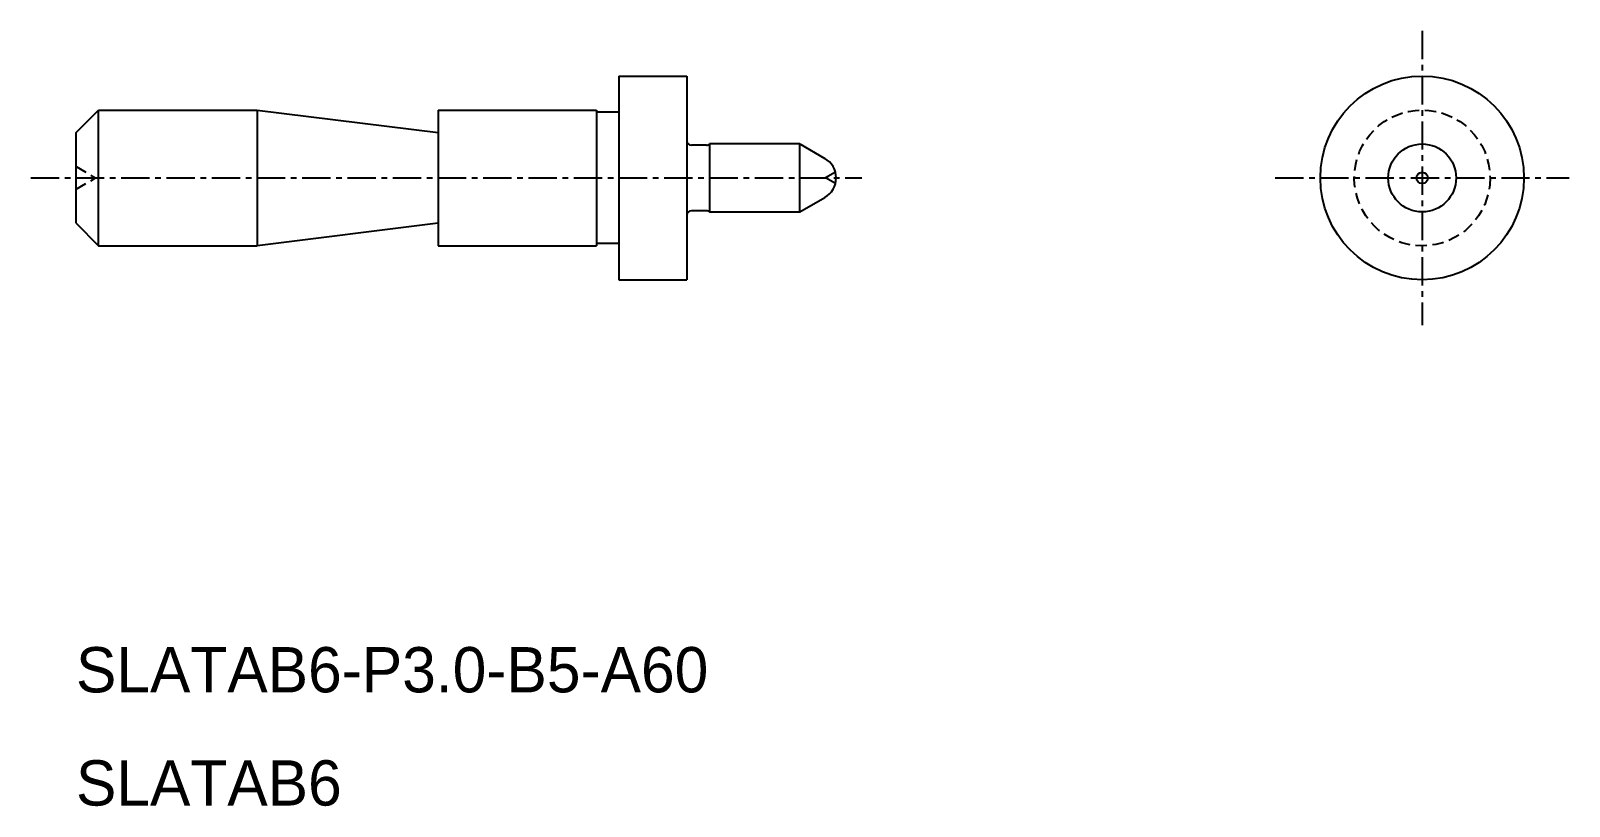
# Model space of a CAD drawing. Extents: x -1486.1 to -1418.1, y -588.3 to -554.1.
import ezdxf

# ---------------------------------------------------------------- set-up
doc = ezdxf.new("R2010")
doc.units = 0
doc.linetypes.add('CENTER', pattern=[2, 1.25, -0.25, 0.25, -0.25])
doc.linetypes.add('DASHED', pattern=[0.75, 0.5, -0.25])
doc.layers.get('0').update_dxf_attribs({"linetype": 'CONTINUOUS'})
doc.layers.add('CENTER', color=1, linetype='CENTER')

msp = doc.modelspace()

# ---------------------------------------------------------------- linework, layer by layer
at = {"color": 7, "linetype": 'CONTINUOUS'}
for p, q in [((-1460.149, -556.091), (-1457.149, -556.091)), ((-1460.149, -556.091), (-1460.149, -565.091)), ((-1457.149, -556.091), (-1457.149, -565.091)), ((-1484.149, -558.591), (-1483.149, -557.591)), ((-1483.149, -557.591), (-1476.149, -557.591)), ((-1476.149, -557.591), (-1476.149, -563.591)), ((-1476.149, -557.591), (-1468.149, -558.591)), ((-1468.149, -557.591), (-1468.149, -563.591)), ((-1468.149, -557.591), (-1461.149, -557.591)), ((-1461.149, -557.591), (-1461.149, -563.591)), ((-1460.149, -557.691), (-1461.149, -557.691)), ((-1484.149, -562.591), (-1484.149, -558.591)), ((-1456.281, -559.141), (-1456.949, -559.141)), ((-1456.149, -559.091), (-1456.149, -562.091)), ((-1452.149, -559.091), (-1456.149, -559.091)), ((-1452.149, -559.091), (-1451.051, -559.725)), ((-1452.149, -562.091), (-1452.149, -559.091)), ((-1452.149, -562.091), (-1451.051, -561.457)), ((-1456.281, -562.041), (-1456.949, -562.041)), ((-1456.149, -562.091), (-1452.149, -562.091)), ((-1484.149, -562.591), (-1483.149, -563.591)), ((-1468.149, -562.591), (-1476.149, -563.591)), ((-1483.149, -563.591), (-1476.149, -563.591)), ((-1468.149, -563.591), (-1461.149, -563.591)), ((-1460.149, -563.491), (-1461.149, -563.491)), ((-1460.149, -565.091), (-1457.149, -565.091))]:
    msp.add_line(p, q, dxfattribs=at)
at = {"color": 3, "linetype": 'DASHED'}
for p, q in [((-1484.149, -560.091), (-1483.283, -560.591)), ((-1484.149, -561.091), (-1483.283, -560.591)), ((-1450.582, -560.341), (-1451.015, -560.591)), ((-1450.582, -560.841), (-1451.015, -560.591))]:
    msp.add_line(p, q, dxfattribs=at)
at = {"color": 7, "linetype": 'CONTINUOUS'}
for radius in [4.5, 1.5, 0.25]:
    msp.add_circle((-1424.649, -560.591), radius, dxfattribs=at)
at = {"color": 3, "linetype": 'DASHED'}
msp.add_circle((-1424.649, -560.591), 3, dxfattribs=at)
at = {"color": 7, "linetype": 'CONTINUOUS'}
for centre, radius, start, end in [((-1456.949, -558.941), 0.2, 180, 270), ((-1456.281, -558.941), 0.2, 270, 311.40962), ((-1451.551, -560.591), 1, 300, 60), ((-1456.949, -562.241), 0.2, 90, 180), ((-1456.281, -562.241), 0.2, 48.59038, 90)]:
    msp.add_arc(centre, radius, start, end, dxfattribs=at)
at = {"layer": 'CENTER', "color": 1, "linetype": 'CENTER'}
for p, q in [((-1424.649, -554.091), (-1424.649, -567.091)), ((-1486.149, -560.591), (-1449.414, -560.591)), ((-1431.149, -560.591), (-1418.149, -560.591))]:
    msp.add_line(p, q, dxfattribs=at)
at = {"layer": 'CENTER', "color": 7, "linetype": 'CONTINUOUS'}
msp.add_line((-1483.149, -563.591), (-1483.149, -557.591), dxfattribs=at)

# ---------------------------------------------------------------- texts
at = {"color": 7, "linetype": 'CONTINUOUS'}
for s, p in [('SLATAB6-P3.0-B5-A60', (-1484.149, -583.313)), ('SLATAB6', (-1484.149, -588.313))]:
    msp.add_text(s, height=2, dxfattribs=at).set_placement(p)

doc.saveas('drawing.dxf')
